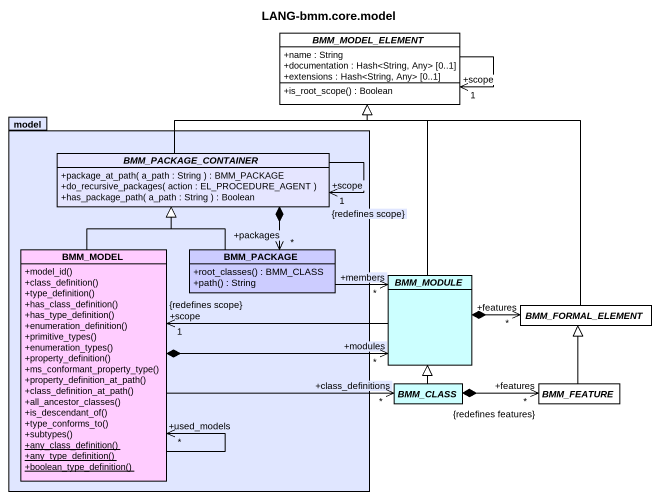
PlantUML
@startuml
title LANG-bmm.core.model
hide circle
hide empty members
skinparam classAttributeIconSize 0
abstract class BMM_MODEL_ELEMENT #FFFFFF {
  +name : String
  +documentation : Hash<String, Any> [0..1]
  +extensions : Hash<String, Any> [0..1]
  +is_root_scope() : Boolean
}
package model #E0E6FF {
  abstract class BMM_PACKAGE_CONTAINER #E5E5FF {
    +package_at_path( a_path : String ) : BMM_PACKAGE
    +do_recursive_packages( action : EL_PROCEDURE_AGENT )
    +has_package_path( a_path : String ) : Boolean
  }
  class BMM_MODEL #FFCCFF {
    +model_id()
    +class_definition()
    +type_definition()
    +has_class_definition()
    +has_type_definition()
    +enumeration_definition()
    +primitive_types()
    +enumeration_types()
    +property_definition()
    +ms_conformant_property_type()
    +property_definition_at_path()
    +class_definition_at_path()
    +all_ancestor_classes()
    +is_descendant_of()
    +type_conforms_to()
    +subtypes()
    {static} +any_class_definition()
    {static} +any_type_definition()
    {static} +boolean_type_definition()
  }
  class BMM_PACKAGE #CCCCFF {
    +root_classes() : BMM_CLASS
    +path() : String
  }
}
abstract class BMM_MODULE #CCFFFF
abstract class BMM_FORMAL_ELEMENT #FFFFFF
abstract class BMM_CLASS #CCFFFF
abstract class BMM_FEATURE #FFFFFF
BMM_MODEL_ELEMENT "+scope\n1" <-- BMM_MODEL_ELEMENT
BMM_PACKAGE_CONTAINER -up-|> BMM_MODEL_ELEMENT
BMM_PACKAGE_CONTAINER "+scope\n1\n{redefines scope}" <-- BMM_PACKAGE_CONTAINER
BMM_PACKAGE_CONTAINER *--> "+packages\n*" BMM_PACKAGE
BMM_MODEL -up-|> BMM_PACKAGE_CONTAINER
BMM_MODEL --> "+used_models\n*" BMM_MODEL
BMM_MODEL "+scope\n1\n{redefines scope}" <-right- BMM_MODULE
BMM_MODEL -right-> "+class_definitions\n*" BMM_CLASS
BMM_PACKAGE -up-|> BMM_PACKAGE_CONTAINER
BMM_PACKAGE -right-> "+members\n*" BMM_MODULE
BMM_MODULE -up-|> BMM_MODEL_ELEMENT
BMM_MODULE "+modules\n*" <-left-* BMM_MODEL
BMM_MODULE *-right-> "+features\n*" BMM_FORMAL_ELEMENT
BMM_FORMAL_ELEMENT -up-|> BMM_MODEL_ELEMENT
BMM_CLASS -up-|> BMM_MODULE
BMM_FEATURE -up-|> BMM_FORMAL_ELEMENT
BMM_FEATURE "+features\n*\n{redefines features}" <-left-* BMM_CLASS
@enduml
